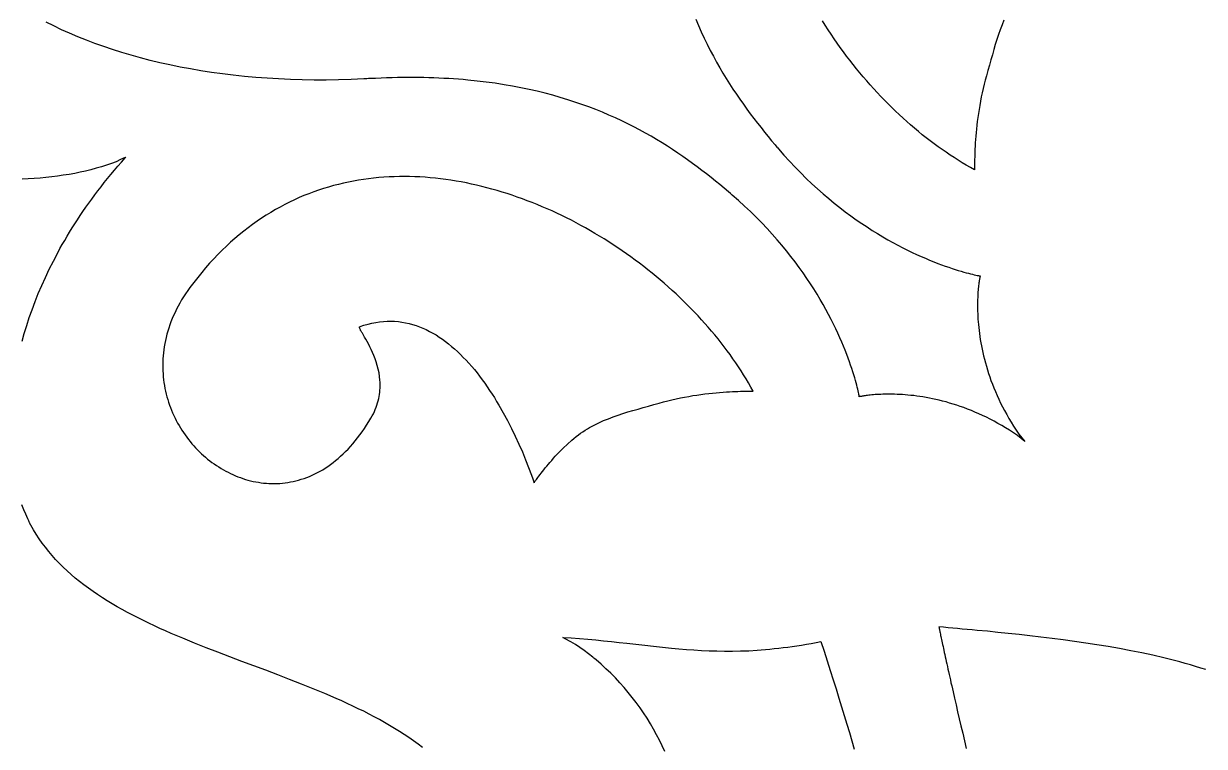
# Model space of a CAD drawing. Extents: x -555 to 555, y -555 to 555.
# Drawn here: x -257 to -139.8, y 127.4 to 199.1 of the extents above; entities that cross this region are included whole.
import ezdxf

# ---------------------------------------------------------------- set-up
doc = ezdxf.new("R2010")
doc.units = 0
doc.layers.add('PLAN_1', color=18, linetype='CONTINUOUS')

msp = doc.modelspace()

# ---------------------------------------------------------------- linework, layer by layer
at = {"layer": 'PLAN_1'}
for points in [[(-190.3, 199.56), (-190.03, 198.91), (-189.75, 198.28), (-189.46, 197.65), (-189.16, 197.05), (-188.86, 196.45), (-188.55, 195.87), (-188.24, 195.29), (-187.92, 194.73), (-187.6, 194.18), (-187.27, 193.64), (-186.94, 193.11), (-186.6, 192.6), (-186.26, 192.09), (-185.92, 191.59), (-185.57, 191.1), (-185.23, 190.62), (-184.88, 190.15), (-184.53, 189.68), (-184.18, 189.23), (-183.82, 188.78), (-183.47, 188.34), (-183.12, 187.91), (-182.77, 187.48), (-182.41, 187.06), (-182.24, 186.85), (-182.2, 186.81), (-182.16, 186.77), (-182.09, 186.69), (-181.55, 186.06), (-180.99, 185.45), (-180.44, 184.86), (-179.88, 184.29), (-179.33, 183.74), (-178.77, 183.21), (-178.21, 182.7), (-177.66, 182.21), (-177.1, 181.74), (-176.55, 181.29), (-176, 180.85), (-175.45, 180.43), (-174.9, 180.03), (-174.36, 179.64), (-173.82, 179.27), (-173.29, 178.92), (-172.77, 178.58), (-172.25, 178.26), (-171.73, 177.95), (-171.23, 177.66), (-170.73, 177.38), (-170.24, 177.12), (-169.75, 176.86), (-169.28, 176.63), (-168.82, 176.4), (-168.37, 176.19), (-167.93, 175.99), (-167.5, 175.81), (-167.08, 175.63), (-166.68, 175.47), (-166.28, 175.31), (-165.91, 175.17), (-165.54, 175.04), (-165.19, 174.92), (-164.86, 174.81), (-164.54, 174.7), (-164.24, 174.61), (-163.96, 174.52), (-163.69, 174.45), (-163.45, 174.38), (-163.22, 174.32), (-163.01, 174.27), (-162.82, 174.22), (-162.65, 174.18), (-162.5, 174.15), (-162.37, 174.12), (-162.26, 174.1), (-162.22, 174.09), (-162.18, 174.08), (-162.15, 174.07), (-162.12, 174.07), (-162.1, 174.07), (-162.08, 174.06), (-162.08, 174.06), (-162.07, 174.06), (-162.07, 174.06), (-162.08, 174.04), (-162.08, 174.01), (-162.09, 173.97), (-162.1, 173.92), (-162.11, 173.85), (-162.13, 173.78), (-162.14, 173.69), (-162.15, 173.6), (-162.17, 173.49), (-162.19, 173.38), (-162.2, 173.25), (-162.22, 173.12), (-162.23, 172.97), (-162.25, 172.82), (-162.26, 172.66), (-162.28, 172.49), (-162.29, 172.3), (-162.3, 172.11), (-162.31, 171.92), (-162.32, 171.71), (-162.32, 171.5), (-162.32, 171.27), (-162.33, 171.04), (-162.32, 170.81), (-162.32, 170.56), (-162.31, 170.31), (-162.3, 170.05), (-162.28, 169.78), (-162.26, 169.51), (-162.24, 169.23), (-162.21, 168.95), (-162.18, 168.65), (-162.14, 168.36), (-162.1, 168.05), (-162.05, 167.75), (-162, 167.43), (-161.94, 167.11), (-161.87, 166.79), (-161.8, 166.46), (-161.73, 166.13), (-161.64, 165.79), (-161.55, 165.45), (-161.45, 165.1), (-161.35, 164.75), (-161.24, 164.39), (-161.11, 164.04), (-160.99, 163.68), (-160.85, 163.31), (-160.7, 162.94), (-160.55, 162.58), (-160.39, 162.2), (-160.22, 161.83), (-160.03, 161.45), (-159.84, 161.07), (-159.64, 160.69), (-159.43, 160.31), (-159.21, 159.92), (-158.98, 159.54), (-158.74, 159.15), (-158.48, 158.76), (-158.22, 158.37), (-157.94, 157.99), (-157.63, 157.63), (-157.99, 157.94), (-158.37, 158.22), (-158.76, 158.48), (-159.15, 158.74), (-159.54, 158.98), (-159.92, 159.21), (-160.31, 159.43), (-160.69, 159.64), (-161.07, 159.84), (-161.45, 160.03), (-161.83, 160.22), (-162.2, 160.39), (-162.58, 160.55), (-162.94, 160.7), (-163.31, 160.85), (-163.68, 160.99), (-164.04, 161.11), (-164.39, 161.24), (-164.75, 161.35), (-165.1, 161.45), (-165.45, 161.55), (-165.79, 161.64), (-166.13, 161.73), (-166.46, 161.8), (-166.79, 161.87), (-167.11, 161.94), (-167.43, 162), (-167.75, 162.05), (-168.05, 162.1), (-168.36, 162.14), (-168.65, 162.18), (-168.95, 162.21), (-169.23, 162.24), (-169.51, 162.26), (-169.78, 162.28), (-170.05, 162.3), (-170.31, 162.31), (-170.56, 162.32), (-170.81, 162.32), (-171.04, 162.33), (-171.27, 162.32), (-171.5, 162.32), (-171.71, 162.32), (-171.92, 162.31), (-172.11, 162.3), (-172.3, 162.29), (-172.49, 162.28), (-172.66, 162.26), (-172.82, 162.25), (-172.97, 162.23), (-173.12, 162.22), (-173.25, 162.2), (-173.38, 162.19), (-173.49, 162.17), (-173.6, 162.15), (-173.69, 162.14), (-173.78, 162.13), (-173.85, 162.11), (-173.92, 162.1), (-173.97, 162.09), (-174.01, 162.08), (-174.04, 162.08), (-174.06, 162.07), (-174.06, 162.07), (-174.06, 162.08), (-174.06, 162.08), (-174.07, 162.1), (-174.07, 162.12), (-174.07, 162.15), (-174.08, 162.18), (-174.09, 162.22), (-174.1, 162.26), (-174.12, 162.37), (-174.15, 162.5), (-174.18, 162.65), (-174.22, 162.82), (-174.27, 163.01), (-174.32, 163.22), (-174.38, 163.45), (-174.45, 163.69), (-174.52, 163.96), (-174.61, 164.24), (-174.7, 164.54), (-174.81, 164.86), (-174.92, 165.19), (-175.04, 165.54), (-175.17, 165.91), (-175.31, 166.28), (-175.47, 166.68), (-175.63, 167.08), (-175.81, 167.5), (-175.99, 167.93), (-176.19, 168.37), (-176.4, 168.82), (-176.63, 169.28), (-176.86, 169.75), (-177.12, 170.24), (-177.38, 170.73), (-177.66, 171.23), (-177.95, 171.73), (-178.26, 172.25), (-178.58, 172.77), (-178.92, 173.29), (-179.27, 173.82), (-179.64, 174.36), (-180.03, 174.9), (-180.43, 175.45), (-180.85, 176), (-181.29, 176.55), (-181.74, 177.1), (-182.21, 177.66), (-182.7, 178.21), (-183.21, 178.77), (-183.74, 179.33), (-184.29, 179.88), (-184.86, 180.44), (-185.45, 180.99), (-186.06, 181.55), (-186.69, 182.09), (-186.77, 182.16), (-186.81, 182.2), (-186.85, 182.24), (-187.06, 182.41), (-187.48, 182.77), (-187.91, 183.12), (-188.34, 183.47), (-188.78, 183.82), (-189.23, 184.18), (-189.68, 184.53), (-190.15, 184.88), (-190.62, 185.23), (-191.1, 185.57), (-191.59, 185.92), (-192.09, 186.26), (-192.6, 186.6), (-193.11, 186.94), (-193.64, 187.27), (-194.18, 187.6), (-194.73, 187.92), (-195.29, 188.24), (-195.87, 188.55), (-196.45, 188.86), (-197.05, 189.16), (-197.65, 189.46), (-198.28, 189.75), (-198.91, 190.03), (-199.56, 190.3), (-200.22, 190.57), (-200.9, 190.83), (-201.59, 191.08), (-202.29, 191.32), (-203.01, 191.55), (-203.74, 191.78), (-204.49, 191.99), (-205.26, 192.19), (-206.04, 192.39), (-206.84, 192.57), (-207.65, 192.74), (-208.48, 192.9), (-209.33, 193.04), (-210.2, 193.18), (-211.09, 193.3), (-211.99, 193.4), (-212.91, 193.5), (-213.38, 193.54), (-213.85, 193.58), (-214.33, 193.61), (-214.81, 193.64), (-215.3, 193.67), (-215.79, 193.7), (-216.29, 193.72), (-216.79, 193.73), (-217.29, 193.74), (-217.81, 193.75), (-218.32, 193.76), (-218.85, 193.76), (-219.37, 193.75), (-219.91, 193.75), (-220.44, 193.73), (-220.99, 193.72), (-221.53, 193.7), (-222.09, 193.67), (-222.65, 193.65), (-222.79, 193.64), (-222.95, 193.63), (-223.26, 193.61), (-224.51, 193.56), (-225.75, 193.52), (-226.97, 193.5), (-228.17, 193.5), (-229.37, 193.52), (-230.54, 193.56), (-231.71, 193.61), (-232.85, 193.68), (-233.98, 193.76), (-235.1, 193.86), (-236.2, 193.98), (-237.29, 194.11), (-238.36, 194.26), (-239.42, 194.42), (-240.46, 194.6), (-241.48, 194.79), (-242.49, 195), (-243.48, 195.22), (-244.45, 195.45), (-245.41, 195.7), (-246.35, 195.96), (-247.27, 196.24), (-248.18, 196.53), (-249.07, 196.83), (-249.94, 197.14), (-250.79, 197.46), (-251.63, 197.8), (-252.45, 198.15), (-253.25, 198.5), (-254.03, 198.87), (-254.79, 199.26)], [(-159.7, 199.44), (-159.89, 198.97), (-160.07, 198.49), (-160.24, 198.01), (-160.4, 197.52), (-160.56, 197.03), (-160.7, 196.53), (-160.85, 196.02), (-160.99, 195.51), (-161.14, 194.99), (-161.29, 194.46), (-161.44, 193.92), (-161.56, 193.5), (-161.67, 193.08), (-161.78, 192.66), (-161.87, 192.24), (-161.96, 191.82), (-162.04, 191.4), (-162.11, 190.99), (-162.18, 190.58), (-162.24, 190.18), (-162.3, 189.78), (-162.35, 189.39), (-162.39, 189.01), (-162.43, 188.64), (-162.47, 188.28), (-162.5, 187.93), (-162.52, 187.59), (-162.55, 187.26), (-162.57, 186.95), (-162.58, 186.65), (-162.59, 186.37), (-162.6, 186.11), (-162.61, 185.86), (-162.62, 185.64), (-162.62, 185.43), (-162.62, 185.24), (-162.62, 185.08), (-162.62, 184.94), (-162.62, 184.87), (-162.62, 184.82), (-162.62, 184.77), (-162.62, 184.72), (-162.62, 184.69), (-162.62, 184.66), (-162.62, 184.63), (-162.62, 184.61), (-162.62, 184.6), (-162.62, 184.6), (-163.03, 184.83), (-163.44, 185.06), (-163.84, 185.3), (-164.25, 185.55), (-164.65, 185.8), (-165.05, 186.06), (-165.45, 186.33), (-165.85, 186.61), (-166.25, 186.89), (-166.64, 187.18), (-167.03, 187.47), (-167.43, 187.78), (-167.82, 188.08), (-168.2, 188.4), (-168.59, 188.72), (-168.97, 189.05), (-169.35, 189.38), (-169.72, 189.72), (-170.1, 190.07), (-170.47, 190.42), (-170.84, 190.77), (-171.2, 191.14), (-171.57, 191.5), (-171.93, 191.88), (-172.28, 192.25), (-172.63, 192.64), (-172.98, 193.03), (-173.33, 193.42), (-173.67, 193.82), (-174.01, 194.22), (-174.34, 194.63), (-174.67, 195.04), (-175, 195.46), (-175.32, 195.88), (-175.64, 196.3), (-175.95, 196.73), (-176.26, 197.16), (-176.56, 197.6), (-176.86, 198.04), (-177.16, 198.49), (-177.45, 198.94), (-177.73, 199.39)], [(-257.17, 167.58), (-256.95, 168.35), (-256.71, 169.13), (-256.46, 169.92), (-256.18, 170.71), (-255.88, 171.51), (-255.56, 172.31), (-255.22, 173.11), (-254.85, 173.92), (-254.47, 174.73), (-254.06, 175.54), (-253.63, 176.36), (-253.41, 176.77), (-253.18, 177.18), (-252.94, 177.59), (-252.7, 178), (-252.45, 178.41), (-252.2, 178.82), (-251.94, 179.23), (-251.68, 179.64), (-251.41, 180.05), (-251.13, 180.46), (-250.84, 180.87), (-250.55, 181.28), (-250.26, 181.69), (-249.96, 182.1), (-249.65, 182.51), (-249.33, 182.92), (-249.01, 183.32), (-248.68, 183.73), (-248.35, 184.14), (-248.01, 184.55), (-247.66, 184.95), (-247.3, 185.36), (-246.94, 185.77), (-246.9, 185.82), (-246.87, 185.84), (-246.87, 185.85), (-246.87, 185.84), (-246.87, 185.84), (-246.9, 185.83), (-246.95, 185.8), (-247.39, 185.6), (-247.84, 185.4), (-248.31, 185.22), (-248.8, 185.05), (-249.29, 184.89), (-249.8, 184.74), (-250.33, 184.6), (-250.86, 184.47), (-251.4, 184.35), (-251.95, 184.24), (-252.51, 184.14), (-253.08, 184.05), (-253.65, 183.97), (-254.23, 183.9), (-254.81, 183.84), (-255.39, 183.78), (-255.98, 183.74), (-256.56, 183.71), (-257.15, 183.68)], [(-217.43, 127.25), (-217.86, 127.59), (-218.31, 127.92), (-218.77, 128.24), (-219.23, 128.55), (-219.71, 128.86), (-220.19, 129.16), (-220.69, 129.45), (-221.19, 129.74), (-221.7, 130.03), (-222.21, 130.3), (-222.73, 130.58), (-223.26, 130.85), (-223.8, 131.11), (-224.34, 131.37), (-224.89, 131.63), (-225.44, 131.88), (-226, 132.13), (-227.13, 132.62), (-228.28, 133.09), (-229.44, 133.56), (-230.61, 134.02), (-231.79, 134.47), (-232.98, 134.92), (-235.36, 135.81), (-236.55, 136.26), (-237.73, 136.71), (-238.91, 137.16), (-240.07, 137.63), (-241.22, 138.1), (-242.36, 138.58), (-242.92, 138.83), (-243.48, 139.08), (-244.03, 139.33), (-244.58, 139.59), (-245.12, 139.85), (-245.65, 140.12), (-246.18, 140.39), (-246.7, 140.66), (-247.22, 140.94), (-247.72, 141.23), (-248.22, 141.52), (-248.71, 141.82), (-249.19, 142.12), (-249.67, 142.43), (-250.13, 142.75), (-250.59, 143.07), (-251.03, 143.4), (-251.47, 143.73), (-251.89, 144.08), (-252.3, 144.43), (-252.7, 144.79), (-253.09, 145.16), (-253.47, 145.53), (-253.84, 145.92), (-254.19, 146.31), (-254.53, 146.71), (-254.86, 147.13), (-255.18, 147.55), (-255.48, 147.98), (-255.76, 148.42), (-256.04, 148.87), (-256.29, 149.33), (-256.42, 149.57), (-256.48, 149.69), (-256.49, 149.71), (-256.5, 149.73), (-256.51, 149.75), (-256.61, 149.97), (-256.81, 150.41), (-257, 150.86), (-257.18, 151.34)], [(-139.67, 134.99), (-140.17, 135.15), (-140.68, 135.31), (-141.2, 135.46), (-141.72, 135.61), (-142.24, 135.75), (-142.77, 135.89), (-143.84, 136.16), (-144.92, 136.41), (-146.02, 136.65), (-147.12, 136.87), (-148.23, 137.08), (-149.35, 137.27), (-150.47, 137.46), (-151.58, 137.63), (-152.7, 137.79), (-153.82, 137.94), (-154.93, 138.09), (-156.03, 138.22), (-157.12, 138.35), (-158.2, 138.46), (-159.27, 138.58), (-160.32, 138.68), (-161.35, 138.79), (-162.36, 138.88), (-162.86, 138.93), (-163.35, 138.98), (-163.84, 139.02), (-164.31, 139.07), (-164.79, 139.11), (-165.25, 139.15), (-165.71, 139.2), (-166.16, 139.24), (-166.16, 139.23), (-166.16, 139.22), (-166.15, 139.19), (-166.15, 139.16), (-166.14, 139.11), (-166.13, 139.05), (-166.11, 138.99), (-166.1, 138.91), (-166.08, 138.83), (-166.06, 138.73), (-166.04, 138.63), (-166.01, 138.51), (-165.99, 138.39), (-165.96, 138.26), (-165.93, 138.12), (-165.9, 137.97), (-165.87, 137.82), (-165.83, 137.65), (-165.79, 137.48), (-165.75, 137.29), (-165.71, 137.1), (-165.67, 136.91), (-165.63, 136.7), (-165.58, 136.49), (-165.53, 136.27), (-165.48, 136.04), (-165.43, 135.8), (-165.38, 135.56), (-165.32, 135.31), (-165.27, 135.05), (-165.21, 134.79), (-165.15, 134.52), (-165.09, 134.24), (-165.02, 133.96), (-164.96, 133.67), (-164.89, 133.38), (-164.82, 133.08), (-164.75, 132.77), (-164.61, 132.14), (-164.46, 131.49), (-164.3, 130.81), (-164.14, 130.12), (-163.98, 129.41), (-163.8, 128.68), (-163.62, 127.93), (-163.44, 127.17)], [(-193.36, 126.85), (-193.62, 127.42), (-193.89, 127.98), (-194.18, 128.53), (-194.48, 129.08), (-194.8, 129.62), (-195.13, 130.16), (-195.48, 130.69), (-195.83, 131.21), (-196.21, 131.72), (-196.6, 132.23), (-197, 132.72), (-197.41, 133.21), (-197.84, 133.69), (-198.28, 134.17), (-198.74, 134.63), (-199.21, 135.08), (-199.69, 135.52), (-200.19, 135.96), (-200.32, 136.07), (-200.35, 136.09), (-200.36, 136.1), (-200.36, 136.1), (-200.36, 136.1), (-200.37, 136.11), (-200.4, 136.13), (-200.5, 136.22), (-200.93, 136.56), (-201.36, 136.88), (-201.8, 137.18), (-202.25, 137.47), (-202.7, 137.75), (-203.25, 138.06), (-203.5, 138.19), (-202.66, 138.14), (-201.83, 138.08), (-201.02, 138.01), (-200.23, 137.94), (-199.44, 137.86), (-198.67, 137.78), (-197.9, 137.69), (-197.15, 137.61), (-195.65, 137.44), (-194.18, 137.27), (-192.7, 137.12), (-191.97, 137.05), (-191.23, 136.99), (-190.48, 136.94), (-189.73, 136.89), (-188.97, 136.86), (-188.21, 136.84), (-187.43, 136.83), (-186.65, 136.83), (-185.85, 136.84), (-185.04, 136.87), (-184.21, 136.92), (-183.79, 136.95), (-183.36, 136.98), (-182.94, 137.02), (-182.5, 137.07), (-182.06, 137.11), (-181.62, 137.17), (-181.17, 137.22), (-180.72, 137.29), (-180.26, 137.36), (-179.79, 137.43), (-179.32, 137.51), (-178.85, 137.59), (-178.36, 137.69), (-177.88, 137.78), (-177.56, 136.81), (-177.25, 135.85), (-176.95, 134.91), (-176.65, 133.98), (-176.37, 133.07), (-176.09, 132.17), (-175.82, 131.29), (-175.55, 130.42), (-175.29, 129.57), (-175.04, 128.74), (-174.8, 127.91), (-174.56, 127.11)]]:
    msp.add_lwpolyline(points, dxfattribs=at)
msp.add_lwpolyline([(-184.6, 162.62), (-184.83, 163.03), (-185.06, 163.44), (-185.3, 163.84), (-185.55, 164.25), (-185.8, 164.65), (-186.06, 165.05), (-186.33, 165.45), (-186.61, 165.85), (-186.89, 166.25), (-187.18, 166.64), (-187.47, 167.03), (-187.78, 167.43), (-188.08, 167.82), (-188.4, 168.2), (-188.72, 168.59), (-189.05, 168.97), (-189.38, 169.35), (-189.72, 169.72), (-190.07, 170.1), (-190.42, 170.47), (-190.77, 170.84), (-191.14, 171.2), (-191.5, 171.57), (-191.88, 171.93), (-192.25, 172.28), (-192.64, 172.63), (-193.03, 172.98), (-193.42, 173.33), (-193.82, 173.67), (-194.22, 174.01), (-194.63, 174.34), (-195.04, 174.67), (-195.46, 175), (-195.88, 175.32), (-196.3, 175.64), (-196.73, 175.95), (-197.16, 176.26), (-197.6, 176.56), (-198.04, 176.86), (-198.49, 177.16), (-198.94, 177.45), (-199.39, 177.73), (-199.84, 178.01), (-200.3, 178.28), (-200.76, 178.55), (-201.23, 178.82), (-201.7, 179.08), (-202.17, 179.33), (-202.64, 179.58), (-203.12, 179.82), (-203.6, 180.05), (-204.08, 180.28), (-204.56, 180.51), (-205.05, 180.72), (-205.54, 180.93), (-206.03, 181.14), (-206.52, 181.34), (-207.02, 181.53), (-207.51, 181.72), (-208.01, 181.89), (-208.51, 182.07), (-209.01, 182.23), (-209.52, 182.39), (-210.02, 182.54), (-210.53, 182.68), (-211.03, 182.82), (-211.54, 182.95), (-212.05, 183.07), (-212.56, 183.18), (-213.07, 183.29), (-213.58, 183.39), (-214.09, 183.48), (-214.6, 183.56), (-215.12, 183.63), (-215.63, 183.7), (-216.14, 183.76), (-216.65, 183.81), (-217.17, 183.85), (-217.68, 183.88), (-218.19, 183.9), (-218.7, 183.92), (-219.21, 183.93), (-219.72, 183.92), (-220.23, 183.91), (-220.74, 183.89), (-221.25, 183.86), (-221.76, 183.82), (-222.27, 183.77), (-222.77, 183.71), (-223.28, 183.64), (-223.78, 183.56), (-224.28, 183.48), (-224.78, 183.38), (-225.28, 183.27), (-225.77, 183.15), (-226.27, 183.02), (-226.76, 182.88), (-227.25, 182.73), (-227.74, 182.57), (-228.22, 182.4), (-228.71, 182.22), (-229.19, 182.03), (-229.67, 181.83), (-230.14, 181.61), (-230.62, 181.39), (-231.09, 181.15), (-231.55, 180.9), (-232.02, 180.65), (-232.48, 180.37), (-232.94, 180.09), (-233.39, 179.8), (-233.84, 179.49), (-234.29, 179.17), (-234.73, 178.85), (-235.17, 178.5), (-235.61, 178.15), (-236.04, 177.78), (-236.47, 177.4), (-236.89, 177.01), (-237.31, 176.61), (-237.73, 176.19), (-238.14, 175.76), (-238.55, 175.32), (-238.95, 174.87), (-239.34, 174.4), (-239.74, 173.92), (-240.12, 173.42), (-240.51, 172.91), (-240.73, 172.61), (-240.94, 172.3), (-241.14, 171.99), (-241.33, 171.68), (-241.51, 171.37), (-241.68, 171.06), (-241.84, 170.75), (-241.99, 170.44), (-242.14, 170.13), (-242.27, 169.82), (-242.39, 169.51), (-242.51, 169.2), (-242.61, 168.89), (-242.71, 168.58), (-242.8, 168.27), (-242.88, 167.96), (-242.95, 167.66), (-243.01, 167.35), (-243.06, 167.04), (-243.11, 166.74), (-243.14, 166.43), (-243.17, 166.13), (-243.19, 165.83), (-243.21, 165.53), (-243.21, 165.23), (-243.21, 164.93), (-243.2, 164.64), (-243.18, 164.34), (-243.16, 164.05), (-243.13, 163.76), (-243.09, 163.47), (-243.04, 163.19), (-242.99, 162.9), (-242.93, 162.62), (-242.87, 162.34), (-242.79, 162.07), (-242.71, 161.79), (-242.63, 161.52), (-242.54, 161.25), (-242.44, 160.99), (-242.33, 160.73), (-242.23, 160.47), (-242.11, 160.21), (-241.99, 159.96), (-241.86, 159.71), (-241.73, 159.46), (-241.59, 159.22), (-241.45, 158.98), (-241.3, 158.74), (-241.15, 158.51), (-240.99, 158.28), (-240.83, 158.06), (-240.66, 157.84), (-240.49, 157.62), (-240.31, 157.41), (-240.13, 157.21), (-239.94, 157), (-239.75, 156.81), (-239.56, 156.61), (-239.36, 156.42), (-239.16, 156.24), (-238.96, 156.06), (-238.75, 155.89), (-238.54, 155.72), (-238.32, 155.56), (-238.1, 155.4), (-237.88, 155.25), (-237.65, 155.1), (-237.42, 154.96), (-237.19, 154.82), (-236.96, 154.69), (-236.72, 154.57), (-236.48, 154.45), (-236.24, 154.34), (-236, 154.23), (-235.75, 154.13), (-235.5, 154.04), (-235.25, 153.95), (-235, 153.87), (-234.75, 153.8), (-234.49, 153.73), (-234.23, 153.67), (-233.97, 153.62), (-233.71, 153.58), (-233.45, 153.54), (-233.19, 153.51), (-232.92, 153.48), (-232.66, 153.46), (-232.39, 153.46), (-232.13, 153.45), (-231.86, 153.46), (-231.59, 153.47), (-231.33, 153.5), (-231.06, 153.53), (-230.79, 153.56), (-230.52, 153.61), (-230.25, 153.66), (-229.98, 153.73), (-229.72, 153.8), (-229.45, 153.88), (-229.18, 153.96), (-228.91, 154.06), (-228.65, 154.17), (-228.38, 154.28), (-228.12, 154.41), (-227.86, 154.54), (-227.59, 154.68), (-227.33, 154.83), (-227.07, 154.99), (-226.82, 155.16), (-226.56, 155.34), (-226.3, 155.53), (-226.05, 155.73), (-225.8, 155.94), (-225.55, 156.16), (-225.3, 156.39), (-225.06, 156.63), (-224.81, 156.88), (-224.57, 157.14), (-224.34, 157.41), (-224.1, 157.69), (-223.87, 157.98), (-223.64, 158.28), (-223.41, 158.59), (-223.19, 158.92), (-222.97, 159.25), (-222.75, 159.6), (-222.54, 159.96), (-222.41, 160.17), (-222.3, 160.39), (-222.2, 160.61), (-222.11, 160.82), (-222.02, 161.04), (-221.95, 161.25), (-221.88, 161.46), (-221.82, 161.68), (-221.77, 161.89), (-221.73, 162.09), (-221.7, 162.3), (-221.67, 162.51), (-221.65, 162.71), (-221.64, 162.91), (-221.63, 163.11), (-221.63, 163.31), (-221.64, 163.51), (-221.65, 163.7), (-221.69, 164.09), (-221.74, 164.46), (-221.82, 164.82), (-221.91, 165.18), (-222.01, 165.52), (-222.13, 165.85), (-222.25, 166.17), (-222.38, 166.47), (-222.52, 166.77), (-222.65, 167.04), (-222.79, 167.31), (-222.92, 167.55), (-223.05, 167.78), (-223.18, 167.99), (-223.29, 168.19), (-223.39, 168.37), (-223.44, 168.45), (-223.48, 168.52), (-223.52, 168.59), (-223.56, 168.66), (-223.59, 168.72), (-223.61, 168.78), (-223.63, 168.83), (-223.65, 168.88), (-223.66, 168.92), (-223.67, 168.95), (-223.67, 168.98), (-223.66, 169), (-223.64, 169.02), (-223.62, 169.03), (-223.23, 169.17), (-222.83, 169.28), (-222.44, 169.38), (-222.06, 169.45), (-221.68, 169.51), (-221.3, 169.55), (-220.92, 169.57), (-220.55, 169.57), (-220.19, 169.56), (-219.82, 169.53), (-219.46, 169.48), (-219.11, 169.42), (-218.75, 169.34), (-218.41, 169.25), (-218.06, 169.14), (-217.72, 169.02), (-217.38, 168.88), (-217.05, 168.73), (-216.72, 168.56), (-216.4, 168.39), (-216.07, 168.2), (-215.76, 167.99), (-215.44, 167.78), (-215.13, 167.55), (-214.83, 167.32), (-214.53, 167.07), (-214.23, 166.81), (-213.94, 166.55), (-213.65, 166.27), (-213.37, 165.98), (-213.09, 165.69), (-212.81, 165.39), (-212.54, 165.07), (-212.27, 164.76), (-212.01, 164.43), (-211.75, 164.1), (-211.49, 163.76), (-211.24, 163.41), (-211, 163.06), (-210.76, 162.7), (-210.52, 162.34), (-210.29, 161.98), (-210.06, 161.61), (-209.84, 161.23), (-209.4, 160.47), (-208.99, 159.71), (-208.59, 158.93), (-208.21, 158.15), (-207.85, 157.37), (-207.51, 156.59), (-207.19, 155.81), (-206.89, 155.04), (-206.61, 154.28), (-206.47, 153.91), (-206.34, 153.54), (-206.34, 153.55), (-206.32, 153.58), (-206.29, 153.62), (-206.24, 153.68), (-206.19, 153.76), (-206.12, 153.85), (-206.05, 153.96), (-205.96, 154.07), (-205.86, 154.2), (-205.75, 154.34), (-205.64, 154.49), (-205.51, 154.65), (-205.38, 154.82), (-205.24, 155), (-205.09, 155.18), (-204.93, 155.37), (-204.77, 155.56), (-204.6, 155.76), (-204.42, 155.96), (-204.24, 156.16), (-203.86, 156.57), (-203.46, 156.98), (-203.04, 157.37), (-202.61, 157.75), (-202.39, 157.94), (-202.17, 158.11), (-201.95, 158.28), (-201.73, 158.44), (-201.5, 158.59), (-201.28, 158.74), (-201.05, 158.88), (-200.83, 159.01), (-200.37, 159.26), (-199.91, 159.49), (-199.44, 159.7), (-198.97, 159.89), (-198.49, 160.07), (-198.01, 160.24), (-197.52, 160.4), (-197.03, 160.56), (-196.53, 160.7), (-196.02, 160.85), (-195.51, 160.99), (-194.99, 161.14), (-194.46, 161.29), (-193.92, 161.44), (-193.5, 161.56), (-193.08, 161.67), (-192.66, 161.78), (-192.24, 161.87), (-191.82, 161.96), (-191.4, 162.04), (-190.99, 162.11), (-190.58, 162.18), (-190.18, 162.24), (-189.78, 162.3), (-189.39, 162.35), (-189.01, 162.39), (-188.64, 162.43), (-188.28, 162.47), (-187.93, 162.5), (-187.59, 162.52), (-187.26, 162.55), (-186.95, 162.57), (-186.65, 162.58), (-186.37, 162.59), (-186.11, 162.6), (-185.86, 162.61), (-185.64, 162.62), (-185.43, 162.62), (-185.24, 162.62), (-185.08, 162.62), (-184.94, 162.62), (-184.87, 162.62), (-184.82, 162.62), (-184.77, 162.62), (-184.72, 162.62), (-184.69, 162.62), (-184.66, 162.62), (-184.63, 162.62), (-184.61, 162.62), (-184.6, 162.62)], close=True, dxfattribs=at)

doc.saveas('drawing.dxf')
